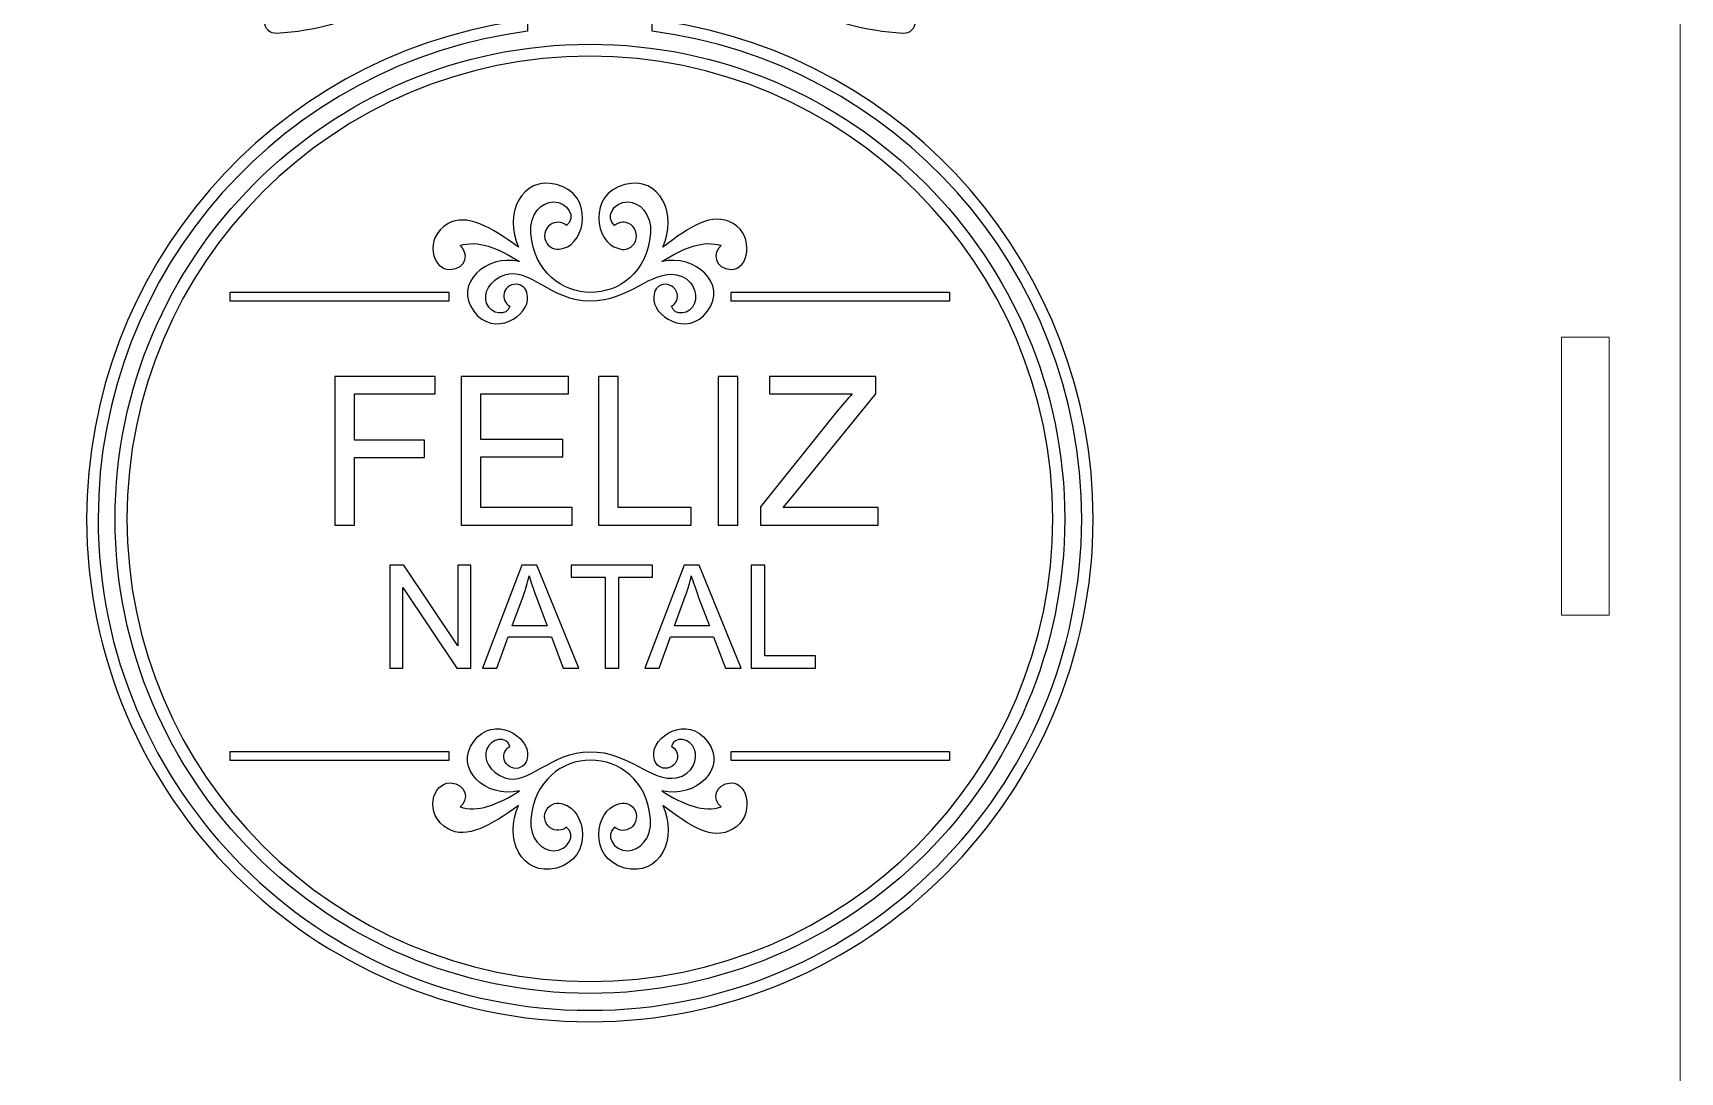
# Model space of a CAD drawing. Header units: millimetres. Extents: x 4995 to 6115, y 1462 to 2377.
# Drawn here: x 5976.3 to 6115.3, y 2092.6 to 2180.4 of the extents above; entities that cross this region are included whole.
import ezdxf

# ---------------------------------------------------------------- set-up
doc = ezdxf.new("R2010")
doc.units = ezdxf.units.MM
doc.header["$MEASUREMENT"] = 0
doc.layers.add('Camada 1', color=7, linetype='Continuous')

msp = doc.modelspace()

# ---------------------------------------------------------------- linework, layer by layer
at = {"layer": 'Camada 1', "color": 250, "lineweight": 20}
for points, knots in [([(5835.3474, 1907.9119), (5956.6726, 1907.9119), (5985.7502, 1907.9115), (6115.3475, 1907.9115), (6115.3475, 1907.9115), (6115.3475, 1907.9115), (6115.3475, 2247.9115), (6115.3475, 2247.9115), (6115.3475, 2247.9115), (5985.5991, 2247.9115), (5956.9861, 2247.9115), (5835.3474, 2247.9115), (5835.3474, 2247.9115), (5824.9192, 2247.9115), (5814.2756, 2247.9115), (5803.8474, 2247.9115), (5803.8474, 2247.9115), (5803.8474, 2247.9115), (5788.8474, 2247.9115), (5788.8474, 2247.9115), (5788.8474, 2247.9115), (5788.8474, 2247.9115), (5788.8474, 2244.9117), (5788.8474, 2244.9117), (5788.8474, 2244.9117), (5788.8474, 2244.9117), (5744.8474, 2244.9117), (5744.8474, 2244.9117), (5744.8474, 2244.9117), (5744.8474, 2244.9117), (5744.8474, 2247.9115), (5744.8474, 2247.9115), (5744.8474, 2247.9115), (5744.8474, 2247.9115), (5729.8474, 2247.9115), (5729.8474, 2247.9115), (5729.8474, 2247.9115), (5729.8474, 2247.9115), (5729.8474, 1907.9119), (5729.8474, 1907.9119), (5729.8474, 1907.9119), (5729.8474, 1907.9119), (5744.8474, 1907.9119), (5744.8474, 1907.9119), (5744.8474, 1907.9119), (5744.8474, 1907.9119), (5744.8474, 1910.9117), (5744.8474, 1910.9117), (5744.8474, 1910.9117), (5744.8474, 1910.9117), (5788.8474, 1910.9117), (5788.8474, 1910.9117), (5788.8474, 1910.9117), (5788.8474, 1910.9117), (5788.8474, 1907.9119), (5788.8474, 1907.9119), (5788.8474, 1907.9119), (5788.8474, 1907.9119), (5803.8474, 1907.9119), (5803.8474, 1907.9119), (5803.8474, 1907.9119), (5814.2756, 1907.9119), (5824.9192, 1907.9119), (5835.3474, 1907.9119)], [0, 0, 0, 0, 0.05882353, 0.05882353, 0.05882353, 0.05882353, 0.11764706, 0.11764706, 0.11764706, 0.11764706, 0.17647059, 0.17647059, 0.17647059, 0.17647059, 0.23529412, 0.23529412, 0.23529412, 0.23529412, 0.29411765, 0.29411765, 0.29411765, 0.29411765, 0.35294118, 0.35294118, 0.35294118, 0.35294118, 0.41176471, 0.41176471, 0.41176471, 0.41176471, 0.47058824, 0.47058824, 0.47058824, 0.47058824, 0.52941176, 0.52941176, 0.52941176, 0.52941176, 0.58823529, 0.58823529, 0.58823529, 0.58823529, 0.64705882, 0.64705882, 0.64705882, 0.64705882, 0.70588235, 0.70588235, 0.70588235, 0.70588235, 0.76470588, 0.76470588, 0.76470588, 0.76470588, 0.82352941, 0.82352941, 0.82352941, 0.82352941, 0.88235294, 0.88235294, 0.88235294, 0.88235294, 1, 1, 1, 1]), ([(6105.3475, 2131.1615), (6105.3475, 2131.1615), (6105.3475, 2154.6615), (6105.3475, 2154.6615), (6105.3475, 2154.6615), (6105.3475, 2154.6615), (6109.3475, 2154.6615), (6109.3475, 2154.6615), (6109.3475, 2154.6615), (6109.3475, 2154.6615), (6109.3475, 2131.1615), (6109.3475, 2131.1615), (6109.3475, 2131.1615), (6109.3475, 2131.1615), (6105.3475, 2131.1615), (6105.3475, 2131.1615)], [0, 0, 0, 0, 0.2, 0.2, 0.2, 0.2, 0.4, 0.4, 0.4, 0.4, 0.6, 0.6, 0.6, 0.6, 1, 1, 1, 1])]:
    msp.add_open_spline(points, degree=3, knots=knots, dxfattribs=at)
at = {"layer": 'Camada 1', "color": 114}
for points, knots in [([(6034.6546, 2197.4001), (6035.1039, 2197.0888), (6035.5321, 2196.7508), (6035.9385, 2196.4138), (6035.9385, 2196.4138), (6037.5321, 2195.0926), (6039, 2193.6368), (6040.6216, 2192.3386), (6040.6216, 2192.3386), (6042.445, 2190.8786), (6044.3785, 2189.6543), (6046.5929, 2188.8753), (6046.5929, 2188.8753), (6049.3078, 2187.9203), (6052.0997, 2187.7588), (6054.9391, 2188.1586), (6054.9391, 2188.1586), (6055.4159, 2188.226), (6055.8626, 2187.9405), (6056.0017, 2187.4792), (6056.0017, 2187.4792), (6056.1407, 2187.0181), (6055.9267, 2186.5331), (6055.4922, 2186.3251), (6055.4922, 2186.3251), (6055.4922, 2186.3251), (6050.7213, 2184.0431), (6050.7213, 2184.0431), (6050.7213, 2184.0431), (6050.7213, 2184.0431), (6050.7751, 2181.3372), (6050.7751, 2181.3372), (6050.7751, 2181.3372), (6050.7806, 2181.0581), (6050.6803, 2180.8154), (6050.4797, 2180.6213), (6050.4797, 2180.6213), (6050.2786, 2180.4272), (6050.033, 2180.3354), (6049.7539, 2180.3505), (6049.7539, 2180.3505), (6043.0969, 2180.7103), (6038.2555, 2183.7961), (6033.7671, 2188.4807), (6033.7671, 2188.4807), (6032.1332, 2190.1861), (6030.6443, 2192.0296), (6029.005, 2193.7187), (6029.005, 2193.7187), (6028.0816, 2194.67), (6026.7468, 2195.9514), (6025.398, 2196.2684), (6025.398, 2196.2684), (6025.2001, 2196.2552), (6025.0022, 2196.2424), (6024.8042, 2196.2303), (6024.8042, 2196.2303), (6024.7184, 2196.2251), (6024.6351, 2196.2301), (6024.5553, 2196.2453), (6024.5553, 2196.2453), (6024.9769, 2195.9107), (6025.2652, 2195.393), (6025.2652, 2194.7163), (6025.2652, 2194.7163), (6025.2652, 2194.7163), (6025.2652, 2193.6651), (6025.2652, 2193.6651), (6025.2652, 2193.6651), (6025.2652, 2193.6651), (6028.5562, 2193.6651), (6028.5562, 2193.6651), (6028.5562, 2193.6651), (6029.0897, 2193.6651), (6029.525, 2193.2298), (6029.525, 2192.6962), (6029.525, 2192.6962), (6029.525, 2192.6962), (6029.525, 2181.3473), (6029.525, 2181.3473), (6029.525, 2181.3473), (6050.2353, 2178.2812), (6065.7836, 2160.3493), (6065.7836, 2139.3082), (6065.7836, 2139.3082), (6065.7836, 2115.9001), (6046.6939, 2096.8101), (6023.2856, 2096.8101), (6023.2856, 2096.8101), (5999.8777, 2096.8101), (5980.7884, 2115.9005), (5980.7884, 2139.3082), (5980.7884, 2139.3082), (5980.7884, 2160.3493), (5996.3371, 2178.282), (6017.0476, 2181.3475), (6017.0476, 2181.3475), (6017.0476, 2181.3475), (6017.0476, 2192.6962), (6017.0476, 2192.6962), (6017.0476, 2192.6962), (6017.0476, 2193.2298), (6017.4829, 2193.6651), (6018.0166, 2193.6651), (6018.0166, 2193.6651), (6018.0166, 2193.6651), (6021.3073, 2193.6651), (6021.3073, 2193.6651), (6021.3073, 2193.6651), (6021.3073, 2193.6651), (6021.3073, 2194.7163), (6021.3073, 2194.7163), (6021.3073, 2194.7163), (6021.3073, 2194.8779), (6021.3275, 2195.0319), (6021.3641, 2195.1889), (6021.3641, 2195.1889), (6021.3677, 2195.2034), (6021.3708, 2195.2157), (6021.3749, 2195.2301), (6021.3749, 2195.2301), (6021.4983, 2195.6711), (6021.7243, 2196.0064), (6022.0072, 2196.2437), (6022.0072, 2196.2437), (6021.9302, 2196.2298), (6021.8501, 2196.2254), (6021.7675, 2196.2303), (6021.7675, 2196.2303), (6021.5696, 2196.2424), (6021.3717, 2196.2552), (6021.1737, 2196.2684), (6021.1737, 2196.2684), (6019.825, 2195.9517), (6018.4901, 2194.6701), (6017.5669, 2193.7189), (6017.5669, 2193.7189), (6015.9277, 2192.0296), (6014.4386, 2190.1861), (6012.8048, 2188.4809), (6012.8048, 2188.4809), (6008.3165, 2183.7964), (6003.4748, 2180.7103), (5996.8178, 2180.3505), (5996.8178, 2180.3505), (5996.5389, 2180.3354), (5996.2931, 2180.4272), (5996.0921, 2180.6213), (5996.0921, 2180.6213), (5995.8914, 2180.8154), (5995.7912, 2181.0581), (5995.7968, 2181.3372), (5995.7968, 2181.3372), (5995.7968, 2181.3372), (5995.8505, 2184.0431), (5995.8505, 2184.0431), (5995.8505, 2184.0431), (5995.8505, 2184.0431), (5991.0796, 2186.3251), (5991.0796, 2186.3251), (5991.0796, 2186.3251), (5990.6452, 2186.5331), (5990.4311, 2187.0181), (5990.5701, 2187.4792), (5990.5701, 2187.4792), (5990.7093, 2187.9405), (5991.156, 2188.226), (5991.6327, 2188.1586), (5991.6327, 2188.1586), (5994.482, 2187.7574), (5997.2809, 2187.9219), (6000.0068, 2188.8723), (6000.0068, 2188.8723), (6002.2384, 2189.6504), (6004.1928, 2190.8739), (6006.0388, 2192.3311), (6006.0388, 2192.3311), (6007.6799, 2193.6266), (6009.1697, 2195.0795), (6010.7835, 2196.3983), (6010.7835, 2196.3983), (6011.1905, 2196.7307), (6011.6189, 2197.0643), (6012.0681, 2197.3723), (6012.0681, 2197.3723), (6010.4974, 2197.661), (6008.9371, 2198.0073), (6007.3972, 2198.4232), (6007.3972, 2198.4232), (6001.4786, 2200.0213), (5994.6035, 2203.0661), (5991.4535, 2208.6677), (5991.4535, 2208.6677), (5989.3085, 2212.4824), (5989.3386, 2216.944), (5991.7065, 2220.6478), (5991.7065, 2220.6478), (5993.2945, 2223.132), (5995.765, 2224.9708), (5998.6084, 2225.7591), (5998.6084, 2225.7591), (6001.8494, 2226.6577), (6005.1977, 2226.088), (6008.1177, 2224.4772), (6008.1177, 2224.4772), (6016.2142, 2220.0101), (6020.2748, 2208.6622), (6022.2763, 2199.7641), (6022.2763, 2199.7641), (6022.2763, 2199.7641), (6022.2763, 2200.775), (6022.2763, 2200.775), (6022.2763, 2200.775), (6022.2763, 2200.8646), (6022.2875, 2200.9421), (6022.3077, 2201.0274), (6022.3077, 2201.0274), (6022.6334, 2202.1897), (6024.2964, 2201.9314), (6024.2964, 2200.775), (6024.2964, 2200.775), (6024.2964, 2200.775), (6024.2964, 2199.7678), (6024.2964, 2199.7678), (6024.2964, 2199.7678), (6026.2982, 2208.6655), (6030.3587, 2220.0112), (6038.4541, 2224.4772), (6038.4541, 2224.4772), (6041.374, 2226.088), (6044.7225, 2226.6574), (6047.9635, 2225.7591), (6047.9635, 2225.7591), (6050.8066, 2224.9708), (6053.2769, 2223.132), (6054.8651, 2220.6478), (6054.8651, 2220.6478), (6057.2329, 2216.944), (6057.2631, 2212.4825), (6055.1181, 2208.6678), (6055.1181, 2208.6678), (6051.9682, 2203.0664), (6045.093, 2200.0213), (6039.1746, 2198.4232), (6039.1746, 2198.4232), (6037.684, 2198.0203), (6036.1741, 2197.6831), (6034.6546, 2197.4001)], [0, 0, 0, 0, 0.01587302, 0.01587302, 0.01587302, 0.01587302, 0.03174603, 0.03174603, 0.03174603, 0.03174603, 0.04761905, 0.04761905, 0.04761905, 0.04761905, 0.06349206, 0.06349206, 0.06349206, 0.06349206, 0.07936508, 0.07936508, 0.07936508, 0.07936508, 0.0952381, 0.0952381, 0.0952381, 0.0952381, 0.11111111, 0.11111111, 0.11111111, 0.11111111, 0.12698413, 0.12698413, 0.12698413, 0.12698413, 0.14285714, 0.14285714, 0.14285714, 0.14285714, 0.15873016, 0.15873016, 0.15873016, 0.15873016, 0.17460317, 0.17460317, 0.17460317, 0.17460317, 0.19047619, 0.19047619, 0.19047619, 0.19047619, 0.20634921, 0.20634921, 0.20634921, 0.20634921, 0.22222222, 0.22222222, 0.22222222, 0.22222222, 0.23809524, 0.23809524, 0.23809524, 0.23809524, 0.25396825, 0.25396825, 0.25396825, 0.25396825, 0.26984127, 0.26984127, 0.26984127, 0.26984127, 0.28571429, 0.28571429, 0.28571429, 0.28571429, 0.3015873, 0.3015873, 0.3015873, 0.3015873, 0.31746032, 0.31746032, 0.31746032, 0.31746032, 0.33333333, 0.33333333, 0.33333333, 0.33333333, 0.34920635, 0.34920635, 0.34920635, 0.34920635, 0.36507937, 0.36507937, 0.36507937, 0.36507937, 0.38095238, 0.38095238, 0.38095238, 0.38095238, 0.3968254, 0.3968254, 0.3968254, 0.3968254, 0.41269841, 0.41269841, 0.41269841, 0.41269841, 0.42857143, 0.42857143, 0.42857143, 0.42857143, 0.44444444, 0.44444444, 0.44444444, 0.44444444, 0.46031746, 0.46031746, 0.46031746, 0.46031746, 0.47619048, 0.47619048, 0.47619048, 0.47619048, 0.49206349, 0.49206349, 0.49206349, 0.49206349, 0.50793651, 0.50793651, 0.50793651, 0.50793651, 0.52380952, 0.52380952, 0.52380952, 0.52380952, 0.53968254, 0.53968254, 0.53968254, 0.53968254, 0.55555556, 0.55555556, 0.55555556, 0.55555556, 0.57142857, 0.57142857, 0.57142857, 0.57142857, 0.58730159, 0.58730159, 0.58730159, 0.58730159, 0.6031746, 0.6031746, 0.6031746, 0.6031746, 0.61904762, 0.61904762, 0.61904762, 0.61904762, 0.63492063, 0.63492063, 0.63492063, 0.63492063, 0.65079365, 0.65079365, 0.65079365, 0.65079365, 0.66666667, 0.66666667, 0.66666667, 0.66666667, 0.68253968, 0.68253968, 0.68253968, 0.68253968, 0.6984127, 0.6984127, 0.6984127, 0.6984127, 0.71428571, 0.71428571, 0.71428571, 0.71428571, 0.73015873, 0.73015873, 0.73015873, 0.73015873, 0.74603175, 0.74603175, 0.74603175, 0.74603175, 0.76190476, 0.76190476, 0.76190476, 0.76190476, 0.77777778, 0.77777778, 0.77777778, 0.77777778, 0.79365079, 0.79365079, 0.79365079, 0.79365079, 0.80952381, 0.80952381, 0.80952381, 0.80952381, 0.82539683, 0.82539683, 0.82539683, 0.82539683, 0.84126984, 0.84126984, 0.84126984, 0.84126984, 0.85714286, 0.85714286, 0.85714286, 0.85714286, 0.87301587, 0.87301587, 0.87301587, 0.87301587, 0.88888889, 0.88888889, 0.88888889, 0.88888889, 0.9047619, 0.9047619, 0.9047619, 0.9047619, 0.92063492, 0.92063492, 0.92063492, 0.92063492, 0.93650794, 0.93650794, 0.93650794, 0.93650794, 0.95238095, 0.95238095, 0.95238095, 0.95238095, 0.96825397, 0.96825397, 0.96825397, 0.96825397, 1, 1, 1, 1]), ([(6024.2964, 2194.7163), (6024.2964, 2194.7163), (6024.2964, 2192.6962), (6024.2964, 2192.6962), (6024.2964, 2192.6962), (6024.2964, 2192.6962), (6028.5562, 2192.6962), (6028.5562, 2192.6962), (6028.5562, 2192.6962), (6028.5562, 2192.6962), (6028.5562, 2180.5029), (6028.5562, 2180.5029), (6028.5562, 2180.5029), (6048.9571, 2177.8997), (6064.8147, 2160.3967), (6064.8147, 2139.3082), (6064.8147, 2139.3082), (6064.8147, 2116.435), (6046.1592, 2097.779), (6023.2856, 2097.779), (6023.2856, 2097.779), (6000.4126, 2097.779), (5981.7573, 2116.435), (5981.7573, 2139.3082), (5981.7573, 2139.3082), (5981.7573, 2160.3971), (5997.6154, 2177.9004), (6018.0166, 2180.503), (6018.0166, 2180.503), (6018.0166, 2180.503), (6018.0166, 2192.6962), (6018.0166, 2192.6962), (6018.0166, 2192.6962), (6018.0166, 2192.6962), (6022.2763, 2192.6962), (6022.2763, 2192.6962), (6022.2763, 2192.6962), (6022.2763, 2192.6962), (6022.2763, 2194.7163), (6022.2763, 2194.7163), (6022.2763, 2194.7163), (6022.2763, 2194.8056), (6022.2875, 2194.883), (6022.3077, 2194.9685), (6022.3077, 2194.9685), (6022.6334, 2196.1302), (6024.2964, 2195.8712), (6024.2964, 2194.7163)], [0, 0, 0, 0, 0.07692308, 0.07692308, 0.07692308, 0.07692308, 0.15384615, 0.15384615, 0.15384615, 0.15384615, 0.23076923, 0.23076923, 0.23076923, 0.23076923, 0.30769231, 0.30769231, 0.30769231, 0.30769231, 0.38461538, 0.38461538, 0.38461538, 0.38461538, 0.46153846, 0.46153846, 0.46153846, 0.46153846, 0.53846154, 0.53846154, 0.53846154, 0.53846154, 0.61538462, 0.61538462, 0.61538462, 0.61538462, 0.69230769, 0.69230769, 0.69230769, 0.69230769, 0.76923077, 0.76923077, 0.76923077, 0.76923077, 0.84615385, 0.84615385, 0.84615385, 0.84615385, 1, 1, 1, 1]), ([(6023.2856, 2179.4079), (6001.2032, 2179.4079), (5983.1868, 2161.3902), (5983.1868, 2139.3082), (5983.1868, 2139.3082), (5983.1868, 2117.2261), (6001.2032, 2099.2085), (6023.2856, 2099.2085), (6023.2856, 2099.2085), (6045.368, 2099.2085), (6063.3853, 2117.2258), (6063.3853, 2139.3082), (6063.3853, 2139.3082), (6063.3853, 2161.3906), (6045.368, 2179.4079), (6023.2856, 2179.4079)], [0, 0, 0, 0, 0.2, 0.2, 0.2, 0.2, 0.4, 0.4, 0.4, 0.4, 0.6, 0.6, 0.6, 0.6, 1, 1, 1, 1]), ([(6023.2856, 2178.4018), (6044.8128, 2178.4018), (6062.3794, 2160.8351), (6062.3794, 2139.3082), (6062.3794, 2139.3082), (6062.3794, 2117.781), (6044.8128, 2100.2143), (6023.2856, 2100.2143), (6023.2856, 2100.2143), (6001.7587, 2100.2143), (5984.1926, 2117.7815), (5984.1926, 2139.3082), (5984.1926, 2139.3082), (5984.1926, 2160.8349), (6001.7587, 2178.4018), (6023.2856, 2178.4018)], [0, 0, 0, 0, 0.2, 0.2, 0.2, 0.2, 0.4, 0.4, 0.4, 0.4, 0.6, 0.6, 0.6, 0.6, 1, 1, 1, 1]), ([(6028.4025, 2163.4336), (6028.5427, 2165.0826), (6027.4345, 2166.0879), (6026.4839, 2166.0946), (6026.4839, 2166.0946), (6025.2609, 2166.1039), (6024.5346, 2164.7421), (6025.3745, 2164.1024), (6025.3745, 2164.1024), (6025.7637, 2164.4215), (6026.2897, 2164.4843), (6026.7615, 2164.1486), (6026.7615, 2164.1486), (6027.233, 2163.8128), (6027.3717, 2163.0358), (6027.0292, 2162.5552), (6027.0292, 2162.5552), (6026.6862, 2162.0738), (6026.1247, 2161.9582), (6025.6402, 2162.1714), (6025.6402, 2162.1714), (6023.7743, 2162.611), (6023.0287, 2166.7208), (6026.2311, 2167.5531), (6026.2311, 2167.5531), (6029.1942, 2168.3236), (6030.7356, 2164.977), (6029.4319, 2162.2653), (6029.4319, 2162.2653), (6031.7837, 2163.9826), (6033.5507, 2165.3127), (6035.384, 2164.2515), (6035.384, 2164.2515), (6037.2174, 2163.1907), (6036.6792, 2160.3121), (6035.2152, 2160.368), (6035.2152, 2160.368), (6033.7527, 2160.4242), (6033.6399, 2161.8314), (6034.3714, 2162.3942), (6034.3714, 2162.3942), (6032.9493, 2162.8961), (6031.1823, 2162.1985), (6029.3572, 2161.0411), (6029.3572, 2161.0411), (6032.2151, 2161.6886), (6034.9221, 2159.1732), (6033.2264, 2156.8579), (6033.2264, 2156.8579), (6031.5294, 2154.5416), (6028.4527, 2156.4589), (6028.6956, 2158.1043), (6028.6956, 2158.1043), (6028.679, 2158.5643), (6028.9521, 2158.9796), (6029.4495, 2159.1024), (6029.4495, 2159.1024), (6029.9475, 2159.2254), (6030.5295, 2158.8647), (6030.6496, 2158.3761), (6030.6496, 2158.3761), (6030.7699, 2157.8889), (6030.5502, 2157.4843), (6030.1684, 2157.2718), (6030.1684, 2157.2718), (6030.416, 2156.3894), (6031.7465, 2156.5403), (6032.1308, 2157.5295), (6032.1308, 2157.5295), (6032.43, 2158.2988), (6032.0088, 2159.6605), (6030.5988, 2159.9289), (6030.5988, 2159.9289), (6028.4507, 2160.3387), (6026.6168, 2157.7219), (6023.3097, 2157.7232), (6023.3097, 2157.7232), (6019.957, 2157.7245), (6018.1226, 2160.6404), (6016.0993, 2159.9289), (6016.0993, 2159.9289), (6014.7454, 2159.4535), (6014.2682, 2158.2988), (6014.5671, 2157.5295), (6014.5671, 2157.5295), (6014.9518, 2156.5403), (6016.2822, 2156.3894), (6016.5299, 2157.2718), (6016.5299, 2157.2718), (6016.1479, 2157.4843), (6015.939, 2157.9324), (6016.0485, 2158.3761), (6016.0485, 2158.3761), (6016.1793, 2158.908), (6016.7166, 2159.2331), (6017.2487, 2159.1024), (6017.2487, 2159.1024), (6017.7126, 2158.9883), (6018.0191, 2158.5643), (6018.0025, 2158.1043), (6018.0025, 2158.1043), (6018.2447, 2156.4589), (6015.1685, 2154.5416), (6013.4716, 2156.8579), (6013.4716, 2156.8579), (6011.7759, 2159.1732), (6014.4829, 2161.6886), (6017.3409, 2161.0411), (6017.3409, 2161.0411), (6015.5149, 2162.1985), (6013.7484, 2162.8961), (6012.3267, 2162.3942), (6012.3267, 2162.3942), (6013.0584, 2161.8314), (6012.9456, 2160.4242), (6011.4822, 2160.368), (6011.4822, 2160.368), (6010.0189, 2160.3121), (6009.1751, 2163.013), (6011.3139, 2164.2515), (6011.3139, 2164.2515), (6012.8408, 2165.136), (6014.9143, 2163.9826), (6017.2661, 2162.2653), (6017.2661, 2162.2653), (6015.9622, 2164.977), (6017.5038, 2168.3241), (6020.4671, 2167.5531), (6020.4671, 2167.5531), (6023.6695, 2166.7208), (6022.9239, 2162.611), (6021.058, 2162.1714), (6021.058, 2162.1714), (6020.5734, 2161.9582), (6019.9885, 2162.1066), (6019.6694, 2162.5552), (6019.6694, 2162.5552), (6019.3029, 2163.0691), (6019.4223, 2163.7822), (6019.9364, 2164.1486), (6019.9364, 2164.1486), (6020.3657, 2164.4544), (6020.9343, 2164.4215), (6021.3236, 2164.1024), (6021.3236, 2164.1024), (6022.1634, 2164.7421), (6021.4372, 2166.1039), (6020.2136, 2166.0946), (6020.2136, 2166.0946), (6019.2628, 2166.0879), (6018.1552, 2165.0826), (6018.2955, 2163.4336), (6018.2955, 2163.4336), (6018.8578, 2156.8146), (6027.8337, 2156.7433), (6028.4025, 2163.4336)], [0, 0, 0, 0, 0.025, 0.025, 0.025, 0.025, 0.05, 0.05, 0.05, 0.05, 0.075, 0.075, 0.075, 0.075, 0.1, 0.1, 0.1, 0.1, 0.125, 0.125, 0.125, 0.125, 0.15, 0.15, 0.15, 0.15, 0.175, 0.175, 0.175, 0.175, 0.2, 0.2, 0.2, 0.2, 0.225, 0.225, 0.225, 0.225, 0.25, 0.25, 0.25, 0.25, 0.275, 0.275, 0.275, 0.275, 0.3, 0.3, 0.3, 0.3, 0.325, 0.325, 0.325, 0.325, 0.35, 0.35, 0.35, 0.35, 0.375, 0.375, 0.375, 0.375, 0.4, 0.4, 0.4, 0.4, 0.425, 0.425, 0.425, 0.425, 0.45, 0.45, 0.45, 0.45, 0.475, 0.475, 0.475, 0.475, 0.5, 0.5, 0.5, 0.5, 0.525, 0.525, 0.525, 0.525, 0.55, 0.55, 0.55, 0.55, 0.575, 0.575, 0.575, 0.575, 0.6, 0.6, 0.6, 0.6, 0.625, 0.625, 0.625, 0.625, 0.65, 0.65, 0.65, 0.65, 0.675, 0.675, 0.675, 0.675, 0.7, 0.7, 0.7, 0.7, 0.725, 0.725, 0.725, 0.725, 0.75, 0.75, 0.75, 0.75, 0.775, 0.775, 0.775, 0.775, 0.8, 0.8, 0.8, 0.8, 0.825, 0.825, 0.825, 0.825, 0.85, 0.85, 0.85, 0.85, 0.875, 0.875, 0.875, 0.875, 0.9, 0.9, 0.9, 0.9, 0.925, 0.925, 0.925, 0.925, 0.95, 0.95, 0.95, 0.95, 1, 1, 1, 1]), ([(5992.9109, 2157.7044), (5992.9109, 2157.7044), (6011.3681, 2157.7044), (6011.3681, 2157.7044), (6011.3681, 2157.7044), (6011.3681, 2157.7044), (6011.3681, 2158.467), (6011.3681, 2158.467), (6011.3681, 2158.467), (6011.3681, 2158.467), (5992.9109, 2158.467), (5992.9109, 2158.467), (5992.9109, 2158.467), (5992.9109, 2158.467), (5992.9109, 2157.7044), (5992.9109, 2157.7044)], [0, 0, 0, 0, 0.2, 0.2, 0.2, 0.2, 0.4, 0.4, 0.4, 0.4, 0.6, 0.6, 0.6, 0.6, 1, 1, 1, 1]), ([(6035.2046, 2157.7044), (6035.2046, 2157.7044), (6053.6617, 2157.7044), (6053.6617, 2157.7044), (6053.6617, 2157.7044), (6053.6617, 2157.7044), (6053.6617, 2158.467), (6053.6617, 2158.467), (6053.6617, 2158.467), (6053.6617, 2158.467), (6035.2046, 2158.467), (6035.2046, 2158.467), (6035.2046, 2158.467), (6035.2046, 2158.467), (6035.2046, 2157.7044), (6035.2046, 2157.7044)], [0, 0, 0, 0, 0.2, 0.2, 0.2, 0.2, 0.4, 0.4, 0.4, 0.4, 0.6, 0.6, 0.6, 0.6, 1, 1, 1, 1]), ([(6001.7489, 2138.7788), (6001.7489, 2138.7788), (6001.7489, 2151.338), (6001.7489, 2151.338), (6001.7489, 2151.338), (6001.7489, 2151.338), (6010.2211, 2151.338), (6010.2211, 2151.338), (6010.2211, 2151.338), (6010.2211, 2151.338), (6010.2211, 2149.8645), (6010.2211, 2149.8645), (6010.2211, 2149.8645), (6010.2211, 2149.8645), (6003.4151, 2149.8645), (6003.4151, 2149.8645), (6003.4151, 2149.8645), (6003.4151, 2149.8645), (6003.4151, 2145.9529), (6003.4151, 2145.9529), (6003.4151, 2145.9529), (6003.4151, 2145.9529), (6009.3091, 2145.9529), (6009.3091, 2145.9529), (6009.3091, 2145.9529), (6009.3091, 2145.9529), (6009.3091, 2144.4796), (6009.3091, 2144.4796), (6009.3091, 2144.4796), (6009.3091, 2144.4796), (6003.4151, 2144.4796), (6003.4151, 2144.4796), (6003.4151, 2144.4796), (6003.4151, 2144.4796), (6003.4151, 2138.7788), (6003.4151, 2138.7788), (6003.4151, 2138.7788), (6003.4151, 2138.7788), (6001.7489, 2138.7788), (6001.7489, 2138.7788)], [0, 0, 0, 0, 0.09090909, 0.09090909, 0.09090909, 0.09090909, 0.18181818, 0.18181818, 0.18181818, 0.18181818, 0.27272727, 0.27272727, 0.27272727, 0.27272727, 0.36363636, 0.36363636, 0.36363636, 0.36363636, 0.45454545, 0.45454545, 0.45454545, 0.45454545, 0.54545455, 0.54545455, 0.54545455, 0.54545455, 0.63636364, 0.63636364, 0.63636364, 0.63636364, 0.72727273, 0.72727273, 0.72727273, 0.72727273, 0.81818182, 0.81818182, 0.81818182, 0.81818182, 1, 1, 1, 1]), ([(6012.4107, 2138.7788), (6012.4107, 2138.7788), (6012.4107, 2151.338), (6012.4107, 2151.338), (6012.4107, 2151.338), (6012.4107, 2151.338), (6021.4793, 2151.338), (6021.4793, 2151.338), (6021.4793, 2151.338), (6021.4793, 2151.338), (6021.4793, 2149.8645), (6021.4793, 2149.8645), (6021.4793, 2149.8645), (6021.4793, 2149.8645), (6014.0773, 2149.8645), (6014.0773, 2149.8645), (6014.0773, 2149.8645), (6014.0773, 2149.8645), (6014.0773, 2146.0056), (6014.0773, 2146.0056), (6014.0773, 2146.0056), (6014.0773, 2146.0056), (6021.0058, 2146.0056), (6021.0058, 2146.0056), (6021.0058, 2146.0056), (6021.0058, 2146.0056), (6021.0058, 2144.5321), (6021.0058, 2144.5321), (6021.0058, 2144.5321), (6021.0058, 2144.5321), (6014.0773, 2144.5321), (6014.0773, 2144.5321), (6014.0773, 2144.5321), (6014.0773, 2144.5321), (6014.0773, 2140.2522), (6014.0773, 2140.2522), (6014.0773, 2140.2522), (6014.0773, 2140.2522), (6021.7777, 2140.2522), (6021.7777, 2140.2522), (6021.7777, 2140.2522), (6021.7777, 2140.2522), (6021.7777, 2138.7788), (6021.7777, 2138.7788), (6021.7777, 2138.7788), (6021.7777, 2138.7788), (6012.4107, 2138.7788), (6012.4107, 2138.7788)], [0, 0, 0, 0, 0.07692308, 0.07692308, 0.07692308, 0.07692308, 0.15384615, 0.15384615, 0.15384615, 0.15384615, 0.23076923, 0.23076923, 0.23076923, 0.23076923, 0.30769231, 0.30769231, 0.30769231, 0.30769231, 0.38461538, 0.38461538, 0.38461538, 0.38461538, 0.46153846, 0.46153846, 0.46153846, 0.46153846, 0.53846154, 0.53846154, 0.53846154, 0.53846154, 0.61538462, 0.61538462, 0.61538462, 0.61538462, 0.69230769, 0.69230769, 0.69230769, 0.69230769, 0.76923077, 0.76923077, 0.76923077, 0.76923077, 0.84615385, 0.84615385, 0.84615385, 0.84615385, 1, 1, 1, 1]), ([(6024.0053, 2138.7788), (6024.0053, 2138.7788), (6024.0053, 2151.338), (6024.0053, 2151.338), (6024.0053, 2151.338), (6024.0053, 2151.338), (6025.6717, 2151.338), (6025.6717, 2151.338), (6025.6717, 2151.338), (6025.6717, 2151.338), (6025.6717, 2140.2522), (6025.6717, 2140.2522), (6025.6717, 2140.2522), (6025.6717, 2140.2522), (6031.8459, 2140.2522), (6031.8459, 2140.2522), (6031.8459, 2140.2522), (6031.8459, 2140.2522), (6031.8459, 2138.7788), (6031.8459, 2138.7788), (6031.8459, 2138.7788), (6031.8459, 2138.7788), (6024.0053, 2138.7788), (6024.0053, 2138.7788)], [0, 0, 0, 0, 0.14285714, 0.14285714, 0.14285714, 0.14285714, 0.28571429, 0.28571429, 0.28571429, 0.28571429, 0.42857143, 0.42857143, 0.42857143, 0.42857143, 0.57142857, 0.57142857, 0.57142857, 0.57142857, 0.71428571, 0.71428571, 0.71428571, 0.71428571, 1, 1, 1, 1]), ([(6034.1118, 2138.7788), (6034.1118, 2138.7788), (6034.1118, 2151.338), (6034.1118, 2151.338), (6034.1118, 2151.338), (6034.1118, 2151.338), (6035.7779, 2151.338), (6035.7779, 2151.338), (6035.7779, 2151.338), (6035.7779, 2151.338), (6035.7779, 2138.7788), (6035.7779, 2138.7788), (6035.7779, 2138.7788), (6035.7779, 2138.7788), (6034.1118, 2138.7788), (6034.1118, 2138.7788)], [0, 0, 0, 0, 0.2, 0.2, 0.2, 0.2, 0.4, 0.4, 0.4, 0.4, 0.6, 0.6, 0.6, 0.6, 1, 1, 1, 1]), ([(6037.7048, 2138.7788), (6037.7048, 2138.7788), (6037.7048, 2140.3136), (6037.7048, 2140.3136), (6037.7048, 2140.3136), (6037.7048, 2140.3136), (6044.1365, 2148.3648), (6044.1365, 2148.3648), (6044.1365, 2148.3648), (6044.5983, 2148.932), (6045.0308, 2149.4319), (6045.4432, 2149.8645), (6045.4432, 2149.8645), (6045.4432, 2149.8645), (6038.4415, 2149.8645), (6038.4415, 2149.8645), (6038.4415, 2149.8645), (6038.4415, 2149.8645), (6038.4415, 2151.338), (6038.4415, 2151.338), (6038.4415, 2151.338), (6038.4415, 2151.338), (6047.4224, 2151.338), (6047.4224, 2151.338), (6047.4224, 2151.338), (6047.4224, 2151.338), (6047.4224, 2149.8645), (6047.4224, 2149.8645), (6047.4224, 2149.8645), (6047.4224, 2149.8645), (6040.3681, 2141.1527), (6040.3681, 2141.1527), (6040.3681, 2141.1527), (6040.3681, 2141.1527), (6039.6137, 2140.2522), (6039.6137, 2140.2522), (6039.6137, 2140.2522), (6039.6137, 2140.2522), (6047.6329, 2140.2522), (6047.6329, 2140.2522), (6047.6329, 2140.2522), (6047.6329, 2140.2522), (6047.6329, 2138.7788), (6047.6329, 2138.7788), (6047.6329, 2138.7788), (6047.6329, 2138.7788), (6037.7048, 2138.7788), (6037.7048, 2138.7788)], [0, 0, 0, 0, 0.07692308, 0.07692308, 0.07692308, 0.07692308, 0.15384615, 0.15384615, 0.15384615, 0.15384615, 0.23076923, 0.23076923, 0.23076923, 0.23076923, 0.30769231, 0.30769231, 0.30769231, 0.30769231, 0.38461538, 0.38461538, 0.38461538, 0.38461538, 0.46153846, 0.46153846, 0.46153846, 0.46153846, 0.53846154, 0.53846154, 0.53846154, 0.53846154, 0.61538462, 0.61538462, 0.61538462, 0.61538462, 0.69230769, 0.69230769, 0.69230769, 0.69230769, 0.76923077, 0.76923077, 0.76923077, 0.76923077, 0.84615385, 0.84615385, 0.84615385, 0.84615385, 1, 1, 1, 1]), ([(6006.3965, 2126.6989), (6006.3965, 2126.6989), (6006.3965, 2135.3841), (6006.3965, 2135.3841), (6006.3965, 2135.3841), (6006.3965, 2135.3841), (6007.5773, 2135.3841), (6007.5773, 2135.3841), (6007.5773, 2135.3841), (6007.5773, 2135.3841), (6012.1343, 2128.5671), (6012.1343, 2128.5671), (6012.1343, 2128.5671), (6012.1343, 2128.5671), (6012.1343, 2135.3841), (6012.1343, 2135.3841), (6012.1343, 2135.3841), (6012.1343, 2135.3841), (6013.2381, 2135.3841), (6013.2381, 2135.3841), (6013.2381, 2135.3841), (6013.2381, 2135.3841), (6013.2381, 2126.6989), (6013.2381, 2126.6989), (6013.2381, 2126.6989), (6013.2381, 2126.6989), (6012.0573, 2126.6989), (6012.0573, 2126.6989), (6012.0573, 2126.6989), (6012.0573, 2126.6989), (6007.5003, 2133.5162), (6007.5003, 2133.5162), (6007.5003, 2133.5162), (6007.5003, 2133.5162), (6007.5003, 2126.6989), (6007.5003, 2126.6989), (6007.5003, 2126.6989), (6007.5003, 2126.6989), (6006.3965, 2126.6989), (6006.3965, 2126.6989)], [0, 0, 0, 0, 0.09090909, 0.09090909, 0.09090909, 0.09090909, 0.18181818, 0.18181818, 0.18181818, 0.18181818, 0.27272727, 0.27272727, 0.27272727, 0.27272727, 0.36363636, 0.36363636, 0.36363636, 0.36363636, 0.45454545, 0.45454545, 0.45454545, 0.45454545, 0.54545455, 0.54545455, 0.54545455, 0.54545455, 0.63636364, 0.63636364, 0.63636364, 0.63636364, 0.72727273, 0.72727273, 0.72727273, 0.72727273, 0.81818182, 0.81818182, 0.81818182, 0.81818182, 1, 1, 1, 1]), ([(6014.2165, 2126.6989), (6014.2165, 2126.6989), (6017.5486, 2135.3841), (6017.5486, 2135.3841), (6017.5486, 2135.3841), (6017.5486, 2135.3841), (6018.8118, 2135.3841), (6018.8118, 2135.3841), (6018.8118, 2135.3841), (6018.8118, 2135.3841), (6022.3481, 2126.6989), (6022.3481, 2126.6989), (6022.3481, 2126.6989), (6022.3481, 2126.6989), (6021.04, 2126.6989), (6021.04, 2126.6989), (6021.04, 2126.6989), (6021.04, 2126.6989), (6020.0352, 2129.3311), (6020.0352, 2129.3311), (6020.0352, 2129.3311), (6020.0352, 2129.3311), (6016.3778, 2129.3311), (6016.3778, 2129.3311), (6016.3778, 2129.3311), (6016.3778, 2129.3311), (6015.4355, 2126.6989), (6015.4355, 2126.6989), (6015.4355, 2126.6989), (6015.4355, 2126.6989), (6014.2165, 2126.6989), (6014.2165, 2126.6989)], [0, 0, 0, 0, 0.11111111, 0.11111111, 0.11111111, 0.11111111, 0.22222222, 0.22222222, 0.22222222, 0.22222222, 0.33333333, 0.33333333, 0.33333333, 0.33333333, 0.44444444, 0.44444444, 0.44444444, 0.44444444, 0.55555556, 0.55555556, 0.55555556, 0.55555556, 0.66666667, 0.66666667, 0.66666667, 0.66666667, 0.77777778, 0.77777778, 0.77777778, 0.77777778, 1, 1, 1, 1]), ([(6024.5678, 2126.6989), (6024.5678, 2126.6989), (6024.5678, 2134.3653), (6024.5678, 2134.3653), (6024.5678, 2134.3653), (6024.5678, 2134.3653), (6021.7052, 2134.3653), (6021.7052, 2134.3653), (6021.7052, 2134.3653), (6021.7052, 2134.3653), (6021.7052, 2135.3841), (6021.7052, 2135.3841), (6021.7052, 2135.3841), (6021.7052, 2135.3841), (6028.5833, 2135.3841), (6028.5833, 2135.3841), (6028.5833, 2135.3841), (6028.5833, 2135.3841), (6028.5833, 2134.3653), (6028.5833, 2134.3653), (6028.5833, 2134.3653), (6028.5833, 2134.3653), (6025.7204, 2134.3653), (6025.7204, 2134.3653), (6025.7204, 2134.3653), (6025.7204, 2134.3653), (6025.7204, 2126.6989), (6025.7204, 2126.6989), (6025.7204, 2126.6989), (6025.7204, 2126.6989), (6024.5678, 2126.6989), (6024.5678, 2126.6989)], [0, 0, 0, 0, 0.11111111, 0.11111111, 0.11111111, 0.11111111, 0.22222222, 0.22222222, 0.22222222, 0.22222222, 0.33333333, 0.33333333, 0.33333333, 0.33333333, 0.44444444, 0.44444444, 0.44444444, 0.44444444, 0.55555556, 0.55555556, 0.55555556, 0.55555556, 0.66666667, 0.66666667, 0.66666667, 0.66666667, 0.77777778, 0.77777778, 0.77777778, 0.77777778, 1, 1, 1, 1]), ([(6027.918, 2126.6989), (6027.918, 2126.6989), (6031.2501, 2135.3841), (6031.2501, 2135.3841), (6031.2501, 2135.3841), (6031.2501, 2135.3841), (6032.5134, 2135.3841), (6032.5134, 2135.3841), (6032.5134, 2135.3841), (6032.5134, 2135.3841), (6036.0497, 2126.6989), (6036.0497, 2126.6989), (6036.0497, 2126.6989), (6036.0497, 2126.6989), (6034.7414, 2126.6989), (6034.7414, 2126.6989), (6034.7414, 2126.6989), (6034.7414, 2126.6989), (6033.7367, 2129.3311), (6033.7367, 2129.3311), (6033.7367, 2129.3311), (6033.7367, 2129.3311), (6030.0795, 2129.3311), (6030.0795, 2129.3311), (6030.0795, 2129.3311), (6030.0795, 2129.3311), (6029.137, 2126.6989), (6029.137, 2126.6989), (6029.137, 2126.6989), (6029.137, 2126.6989), (6027.918, 2126.6989), (6027.918, 2126.6989)], [0, 0, 0, 0, 0.11111111, 0.11111111, 0.11111111, 0.11111111, 0.22222222, 0.22222222, 0.22222222, 0.22222222, 0.33333333, 0.33333333, 0.33333333, 0.33333333, 0.44444444, 0.44444444, 0.44444444, 0.44444444, 0.55555556, 0.55555556, 0.55555556, 0.55555556, 0.66666667, 0.66666667, 0.66666667, 0.66666667, 0.77777778, 0.77777778, 0.77777778, 0.77777778, 1, 1, 1, 1]), ([(6036.9128, 2126.6989), (6036.9128, 2126.6989), (6036.9128, 2135.3841), (6036.9128, 2135.3841), (6036.9128, 2135.3841), (6036.9128, 2135.3841), (6038.0652, 2135.3841), (6038.0652, 2135.3841), (6038.0652, 2135.3841), (6038.0652, 2135.3841), (6038.0652, 2127.7176), (6038.0652, 2127.7176), (6038.0652, 2127.7176), (6038.0652, 2127.7176), (6042.3352, 2127.7176), (6042.3352, 2127.7176), (6042.3352, 2127.7176), (6042.3352, 2127.7176), (6042.3352, 2126.6989), (6042.3352, 2126.6989), (6042.3352, 2126.6989), (6042.3352, 2126.6989), (6036.9128, 2126.6989), (6036.9128, 2126.6989)], [0, 0, 0, 0, 0.14285714, 0.14285714, 0.14285714, 0.14285714, 0.28571429, 0.28571429, 0.28571429, 0.28571429, 0.42857143, 0.42857143, 0.42857143, 0.42857143, 0.57142857, 0.57142857, 0.57142857, 0.57142857, 0.71428571, 0.71428571, 0.71428571, 0.71428571, 1, 1, 1, 1]), ([(6016.7154, 2130.2652), (6016.7154, 2130.2652), (6019.6754, 2130.2652), (6019.6754, 2130.2652), (6019.6754, 2130.2652), (6019.6754, 2130.2652), (6018.7694, 2132.6731), (6018.7694, 2132.6731), (6018.7694, 2132.6731), (6018.4967, 2133.4051), (6018.2905, 2134.0095), (6018.147, 2134.4867), (6018.147, 2134.4867), (6018.0276, 2133.9205), (6017.8678, 2133.3645), (6017.6678, 2132.8145), (6017.6678, 2132.8145), (6017.6678, 2132.8145), (6016.7154, 2130.2652), (6016.7154, 2130.2652)], [0, 0, 0, 0, 0.16666667, 0.16666667, 0.16666667, 0.16666667, 0.33333333, 0.33333333, 0.33333333, 0.33333333, 0.5, 0.5, 0.5, 0.5, 0.66666667, 0.66666667, 0.66666667, 0.66666667, 1, 1, 1, 1]), ([(6030.4169, 2130.2652), (6030.4169, 2130.2652), (6033.3769, 2130.2652), (6033.3769, 2130.2652), (6033.3769, 2130.2652), (6033.3769, 2130.2652), (6032.471, 2132.6731), (6032.471, 2132.6731), (6032.471, 2132.6731), (6032.1981, 2133.4051), (6031.9919, 2134.0095), (6031.8484, 2134.4867), (6031.8484, 2134.4867), (6031.729, 2133.9205), (6031.5693, 2133.3645), (6031.3692, 2132.8145), (6031.3692, 2132.8145), (6031.3692, 2132.8145), (6030.4169, 2130.2652), (6030.4169, 2130.2652)], [0, 0, 0, 0, 0.16666667, 0.16666667, 0.16666667, 0.16666667, 0.33333333, 0.33333333, 0.33333333, 0.33333333, 0.5, 0.5, 0.5, 0.5, 0.66666667, 0.66666667, 0.66666667, 0.66666667, 1, 1, 1, 1]), ([(6028.4025, 2113.9211), (6028.5427, 2112.2734), (6027.4355, 2111.2667), (6026.4839, 2111.26), (6026.4839, 2111.26), (6025.2609, 2111.2514), (6024.5346, 2112.6125), (6025.3745, 2113.2528), (6025.3745, 2113.2528), (6025.7637, 2112.9344), (6026.2897, 2112.8702), (6026.7615, 2113.2066), (6026.7615, 2113.2066), (6027.233, 2113.5424), (6027.3717, 2114.3188), (6027.0292, 2114.8003), (6027.0292, 2114.8003), (6026.6862, 2115.2816), (6026.1247, 2115.397), (6025.6402, 2115.1842), (6025.6402, 2115.1842), (6023.7743, 2114.7435), (6023.0287, 2110.6353), (6026.2311, 2109.802), (6026.2311, 2109.802), (6029.1942, 2109.0318), (6030.7356, 2112.3776), (6029.4319, 2115.0893), (6029.4319, 2115.0893), (6031.7837, 2113.3737), (6033.5517, 2112.0424), (6035.384, 2113.1039), (6035.384, 2113.1039), (6037.2174, 2114.1654), (6036.6792, 2117.0431), (6035.2152, 2116.9872), (6035.2152, 2116.9872), (6033.7527, 2116.9312), (6033.6399, 2115.524), (6034.3714, 2114.9611), (6034.3714, 2114.9611), (6032.9493, 2114.459), (6031.1823, 2115.1574), (6029.3572, 2116.3136), (6029.3572, 2116.3136), (6032.2151, 2115.6673), (6034.9221, 2118.1815), (6033.2264, 2120.4973), (6033.2264, 2120.4973), (6031.5294, 2122.8144), (6028.4532, 2120.8972), (6028.6956, 2119.2508), (6028.6956, 2119.2508), (6028.679, 2118.7916), (6028.9514, 2118.3752), (6029.4495, 2118.2528), (6029.4495, 2118.2528), (6029.9475, 2118.1306), (6030.5295, 2118.4912), (6030.6496, 2118.9786), (6030.6496, 2118.9786), (6030.7699, 2119.467), (6030.5502, 2119.8711), (6030.1684, 2120.0828), (6030.1684, 2120.0828), (6030.416, 2120.966), (6031.7465, 2120.8151), (6032.1308, 2119.8256), (6032.1308, 2119.8256), (6032.43, 2119.0561), (6032.0088, 2117.6949), (6030.5988, 2117.4257), (6030.5988, 2117.4257), (6028.4507, 2117.0172), (6026.6168, 2119.6334), (6023.3097, 2119.6319), (6023.3097, 2119.6319), (6019.957, 2119.6314), (6018.1218, 2116.7155), (6016.0993, 2117.4257), (6016.0993, 2117.4257), (6014.7454, 2117.9025), (6014.2682, 2119.0561), (6014.5671, 2119.8256), (6014.5671, 2119.8256), (6014.9518, 2120.8158), (6016.2828, 2120.966), (6016.5299, 2120.0828), (6016.5299, 2120.0828), (6016.1479, 2119.8711), (6015.939, 2119.4232), (6016.0485, 2118.9786), (6016.0485, 2118.9786), (6016.1793, 2118.4471), (6016.7166, 2118.1221), (6017.2487, 2118.2528), (6017.2487, 2118.2528), (6017.7126, 2118.3671), (6018.0191, 2118.7916), (6018.0031, 2119.2508), (6018.0031, 2119.2508), (6018.2447, 2120.8972), (6015.1685, 2122.8144), (6013.4716, 2120.4973), (6013.4716, 2120.4973), (6011.7759, 2118.1815), (6014.4829, 2115.6673), (6017.3409, 2116.3136), (6017.3409, 2116.3136), (6015.5149, 2115.1574), (6013.7484, 2114.459), (6012.3267, 2114.9611), (6012.3267, 2114.9611), (6013.0584, 2115.524), (6012.9456, 2116.9312), (6011.4822, 2116.9872), (6011.4822, 2116.9872), (6010.0189, 2117.0431), (6009.1751, 2114.3416), (6011.3139, 2113.1039), (6011.3139, 2113.1039), (6012.8416, 2112.2192), (6014.9143, 2113.3737), (6017.2661, 2115.0893), (6017.2661, 2115.0893), (6015.9622, 2112.3776), (6017.5038, 2109.0318), (6020.4671, 2109.802), (6020.4671, 2109.802), (6023.6695, 2110.6353), (6022.9239, 2114.7435), (6021.058, 2115.1842), (6021.058, 2115.1842), (6020.5734, 2115.397), (6019.9885, 2115.2489), (6019.6694, 2114.8003), (6019.6694, 2114.8003), (6019.3029, 2114.2861), (6019.423, 2113.5724), (6019.9364, 2113.2066), (6019.9364, 2113.2066), (6020.3657, 2112.9007), (6020.9343, 2112.9344), (6021.3236, 2113.2528), (6021.3236, 2113.2528), (6022.1634, 2112.6125), (6021.4372, 2111.2514), (6020.2136, 2111.26), (6020.2136, 2111.26), (6019.2628, 2111.2667), (6018.1552, 2112.2734), (6018.2955, 2113.9211), (6018.2955, 2113.9211), (6018.8578, 2120.5406), (6027.8337, 2120.6121), (6028.4025, 2113.9211)], [0, 0, 0, 0, 0.025, 0.025, 0.025, 0.025, 0.05, 0.05, 0.05, 0.05, 0.075, 0.075, 0.075, 0.075, 0.1, 0.1, 0.1, 0.1, 0.125, 0.125, 0.125, 0.125, 0.15, 0.15, 0.15, 0.15, 0.175, 0.175, 0.175, 0.175, 0.2, 0.2, 0.2, 0.2, 0.225, 0.225, 0.225, 0.225, 0.25, 0.25, 0.25, 0.25, 0.275, 0.275, 0.275, 0.275, 0.3, 0.3, 0.3, 0.3, 0.325, 0.325, 0.325, 0.325, 0.35, 0.35, 0.35, 0.35, 0.375, 0.375, 0.375, 0.375, 0.4, 0.4, 0.4, 0.4, 0.425, 0.425, 0.425, 0.425, 0.45, 0.45, 0.45, 0.45, 0.475, 0.475, 0.475, 0.475, 0.5, 0.5, 0.5, 0.5, 0.525, 0.525, 0.525, 0.525, 0.55, 0.55, 0.55, 0.55, 0.575, 0.575, 0.575, 0.575, 0.6, 0.6, 0.6, 0.6, 0.625, 0.625, 0.625, 0.625, 0.65, 0.65, 0.65, 0.65, 0.675, 0.675, 0.675, 0.675, 0.7, 0.7, 0.7, 0.7, 0.725, 0.725, 0.725, 0.725, 0.75, 0.75, 0.75, 0.75, 0.775, 0.775, 0.775, 0.775, 0.8, 0.8, 0.8, 0.8, 0.825, 0.825, 0.825, 0.825, 0.85, 0.85, 0.85, 0.85, 0.875, 0.875, 0.875, 0.875, 0.9, 0.9, 0.9, 0.9, 0.925, 0.925, 0.925, 0.925, 0.95, 0.95, 0.95, 0.95, 1, 1, 1, 1]), ([(5992.9109, 2118.8877), (5992.9109, 2118.8877), (6011.3681, 2118.8877), (6011.3681, 2118.8877), (6011.3681, 2118.8877), (6011.3681, 2118.8877), (6011.3681, 2119.6508), (6011.3681, 2119.6508), (6011.3681, 2119.6508), (6011.3681, 2119.6508), (5992.9109, 2119.6508), (5992.9109, 2119.6508), (5992.9109, 2119.6508), (5992.9109, 2119.6508), (5992.9109, 2118.8877), (5992.9109, 2118.8877)], [0, 0, 0, 0, 0.2, 0.2, 0.2, 0.2, 0.4, 0.4, 0.4, 0.4, 0.6, 0.6, 0.6, 0.6, 1, 1, 1, 1]), ([(6035.2046, 2118.8877), (6035.2046, 2118.8877), (6053.6617, 2118.8877), (6053.6617, 2118.8877), (6053.6617, 2118.8877), (6053.6617, 2118.8877), (6053.6617, 2119.6508), (6053.6617, 2119.6508), (6053.6617, 2119.6508), (6053.6617, 2119.6508), (6035.2046, 2119.6508), (6035.2046, 2119.6508), (6035.2046, 2119.6508), (6035.2046, 2119.6508), (6035.2046, 2118.8877), (6035.2046, 2118.8877)], [0, 0, 0, 0, 0.2, 0.2, 0.2, 0.2, 0.4, 0.4, 0.4, 0.4, 0.6, 0.6, 0.6, 0.6, 1, 1, 1, 1]), ([(5953.1275, 2089.0404), (5967.6292, 2097.0412), (5982.2565, 2072.6355), (5953.1275, 2064.7701), (5953.1275, 2064.7701), (5950.8284, 2064.1488), (5948.2628, 2063.6288), (5945.4017, 2063.2362), (5945.4017, 2063.2362), (5950.9575, 2062.7111), (5955.4056, 2050.6567), (5969.2794, 2052.6109), (5969.2794, 2052.6109), (5969.2794, 2052.6109), (5963.9457, 2050.0595), (5963.9457, 2050.0595), (5963.9457, 2050.0595), (5963.9457, 2050.0595), (5964.0116, 2046.7296), (5964.0116, 2046.7296), (5964.0116, 2046.7296), (5949.8029, 2047.4976), (5945.4276, 2061.5412), (5939.6731, 2062.6559), (5939.6731, 2062.6559), (5939.4339, 2062.6396), (5939.1932, 2062.6239), (5938.951, 2062.609), (5938.951, 2062.609), (5938.9584, 2062.6481), (5938.9663, 2062.687), (5938.974, 2062.726), (5938.974, 2062.726), (5942.0139, 2078.1272), (5947.5602, 2085.9692), (5953.1275, 2089.0404)], [0, 0, 0, 0, 0.1, 0.1, 0.1, 0.1, 0.2, 0.2, 0.2, 0.2, 0.3, 0.3, 0.3, 0.3, 0.4, 0.4, 0.4, 0.4, 0.5, 0.5, 0.5, 0.5, 0.6, 0.6, 0.6, 0.6, 0.7, 0.7, 0.7, 0.7, 0.8, 0.8, 0.8, 0.8, 1, 1, 1, 1])]:
    msp.add_open_spline(points, degree=3, knots=knots, dxfattribs=at)

doc.saveas('drawing.dxf')
